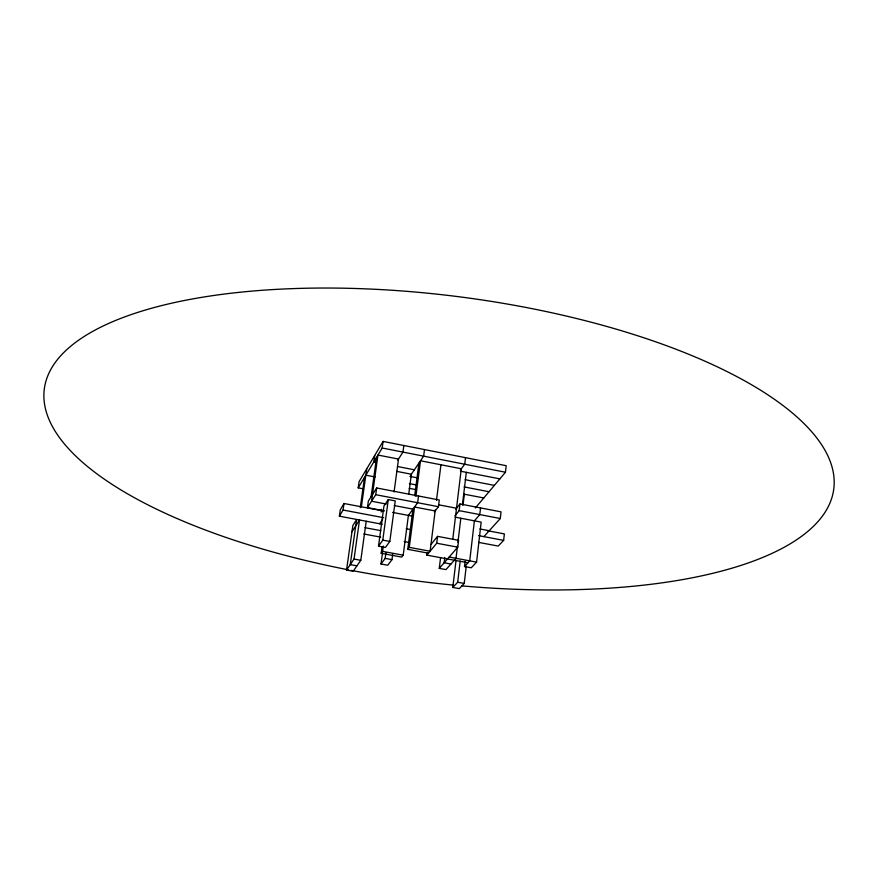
<?xml version="1.0" encoding="UTF-8"?>
<svg xmlns="http://www.w3.org/2000/svg" width="878" height="878" viewBox="0 0 878 878"><rect width="100%" height="100%" fill="white"/><g stroke="black" fill="none" stroke-linecap="round" stroke-linejoin="round"><path stroke-width="1.32" d="M483.888 536.634L500.306 518.514L501.042 511.852L459.962 503.961L455.726 509.207M475.349 507.978L505.465 472.232L506.189 465.691L383.093 441.414L359.091 481.649L358.202 487.861L363.393 488.848M478.62 542.385L498.21 546.072L503.654 540.365L504.356 533.912L487.213 530.652M474.405 520.83L469.73 560.866L464.495 566.54L471.245 567.792L476.567 562.129L481.177 522.125L455.155 517.164M480.551 507.912L479.772 514.596L474.471 520.764M464.495 566.54L465.11 561.251M456.055 560.208L452.796 587.437L459.282 588.622L464.232 583.442L466.251 566.189M454.925 515.836L459.161 510.645L459.962 503.961M465.527 457.668L464.736 464.232L460.324 470.037M457.46 546.292L456.022 558.309L445.98 569.602L439.263 568.373L440.591 557.541M457.943 542.286L460.818 518.25M462.421 504.85L466.317 472.331M439.263 568.373L457.767 547.181L458.59 540.321L437.562 536.37L431.01 544.404M463.035 505.091L464.341 494.204M452.796 587.437L457.668 582.246L460.193 560.987M452.807 538.982L461.29 468.764L420.507 460.774L415.887 496.388M444.795 557.475L444.147 562.765L450.941 564.027M435.323 509.657L430.11 551.23L409.28 547.356L407.743 549.332L428.497 553.195M436.487 500.339L440.943 464.78M434.401 511.929L438.44 506.694L439.285 499.988L376.662 487.97L368.365 501.053L367.443 507.638L384.619 510.897M467.963 562.765L426.895 555.137L436.717 543.23L437.562 536.37M426.895 555.137L427.235 552.46M407.743 549.332L412.967 509.13L394.255 505.563M414.712 495.697L418.949 463.057M409.28 547.356L414.515 507.012L435.159 510.941M418.51 496.004L417.643 502.71L408.402 515.408L403.2 555.181L401.707 557.102L381.173 553.305L382.073 546.687M424.502 449.58L423.646 456.154L410.63 475.283M408.731 494.27L411.354 474.219L396.636 471.354M389.821 541.441L395.243 500.888L388.285 499.56L383.96 506.013L378.506 546.16L385.442 547.444L389.821 541.441L382.797 540.135L378.506 546.16M403.847 445.508L402.958 452.093L397.811 460.127M382.457 553.25L381.008 564.005L387.725 565.245L391.983 559.648L392.707 554.216M382.797 540.135L388.285 499.56M381.173 553.305L382.589 551.373L383.302 546.061M381.008 564.005L385.19 558.397L385.914 552.953M394.079 491.965L398.502 459.062L377.957 455.045L371.537 501.239L386.243 504.038M381.206 512.028L381.557 509.394M367.443 507.638L375.74 494.698L376.662 487.97M358.202 487.861L382.182 448.01L383.093 441.414M374.719 455.452L373.819 461.905L376.355 462.41M356.929 565.838L350.245 564.62L356.611 519.556L352.868 525.45L346.536 570.052L353.154 571.26L360.792 560.296L366.236 521.236M371.087 496.761L376.563 457.35M360.265 507.649L364.535 477.336M346.536 570.052L354.032 559.056L359.53 519.974L351.968 531.772M361.374 506.913L366.73 468.852M382.27 524.254L339.369 516.187L340.313 509.723L344 503.5L383.313 510.952M339.369 516.187L343.057 510.03L344 503.5M379.603 523.76L382.643 519.304M354.032 559.056L360.792 560.296M457.668 582.246L464.232 583.442M449.163 557.036L476.567 562.129M382.589 551.373L403.2 555.181M385.19 558.397L391.983 559.648M364.952 527.678L380.8 530.641M436.717 543.23L457.767 547.181M363.733 533.967L380.712 537.138M404.143 541.506L409.335 542.483M343.057 510.03L383.741 517.713M478.554 535.624L503.654 540.365M406.218 528.765L410.202 529.511M392.543 512.401L412.21 516.121M479.838 528.951L489.233 530.729M409.148 488.311L415.667 489.562M438.561 504.784L456.516 508.23M375.74 494.698L438.44 506.694M459.161 510.645L500.306 518.514M409.872 476.392L417.84 477.939M464.067 486.906L489.024 491.746M365.83 475.174L375.104 476.974M409.422 483.602L415.974 484.865M463.628 494.073L483.789 497.958M460.709 471.234L499.856 478.883M397.932 466.602L414.361 469.807M465.164 479.706L494.38 485.391M382.182 448.01L505.465 472.232M348.61 569.866A397.899 143.63 7.2 0 1 126.476 316.245A397.899 143.63 7.2 0 1 788.653 409.927A397.899 143.63 7.2 0 1 461.707 585.867M453.608 585.121A397.899 143.63 7.2 0 1 351.266 570.382"/></g></svg>
